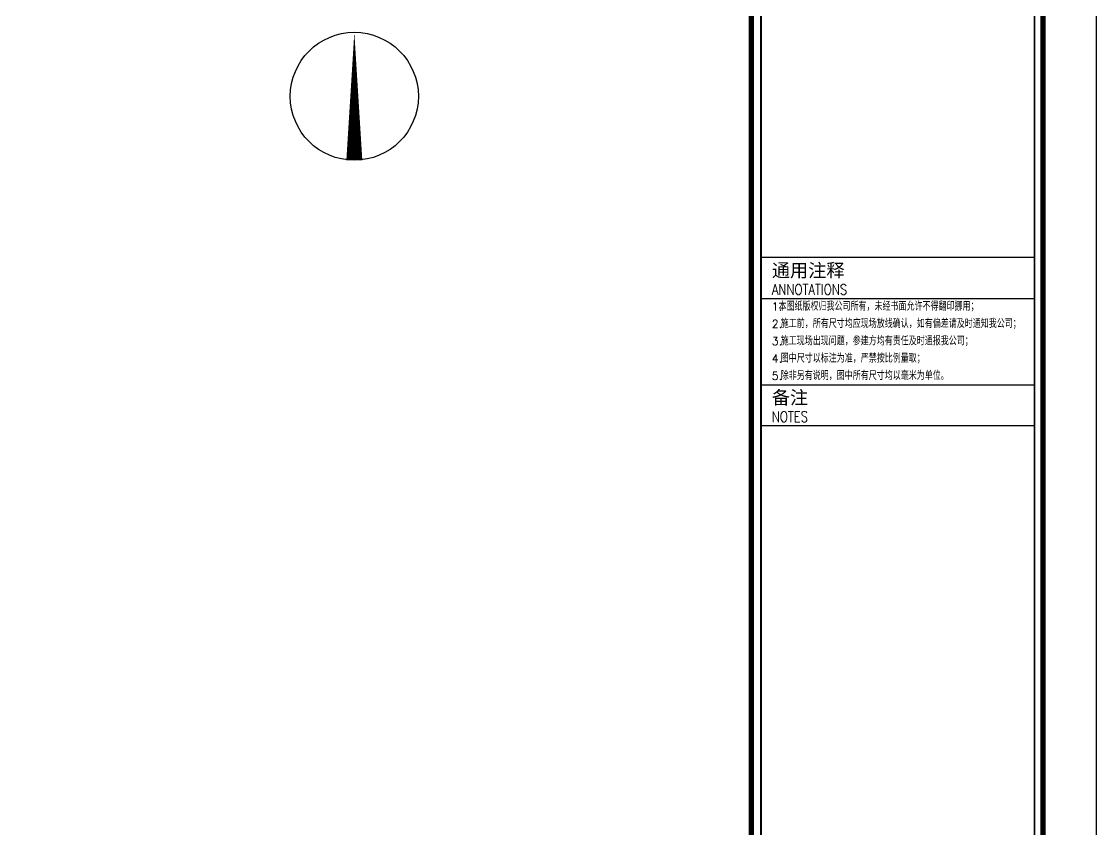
# Model space of a CAD drawing. Extents: x 815029915 to 815825525, y 579155098 to 579748855.
# Drawn here: x 815387385 to 815407538, y 579476203 to 579491355 of the extents above; entities that cross this region are included whole.
import ezdxf

# ---------------------------------------------------------------- set-up
doc = ezdxf.new("R2010")
doc.units = 0
doc.header["$LTSCALE"] = 100
doc.header["$MEASUREMENT"] = 0
for name, color, linetype in [('AXIS', 3, 'Continuous'), ('DIM_SYMB', 3, 'Continuous'), ('TK', 7, 'Continuous'), ('ZG-图框层', 4, 'Continuous'), ('zm', 1, 'Continuous')]:
    doc.layers.add(name, color=color, linetype=linetype)
doc.styles.add('_TCH_DIM_T3', font='SIMPLEX', dxfattribs={"width": 0.705882, "bigfont": 'GBCBIG'})
doc.styles.add('CCIAD-图框(标题项)', font='')
doc.styles.add('CCIAD-图框(版权说明)', font='txt.shx', dxfattribs={"width": 0.7, "bigfont": 'gbcbig.shx'})
doc.styles.get('CCIAD-图框(标题项)').set_extended_font_data('SimHei')
doc.dimstyles.new('_TCH_ARCH-100', dxfattribs={"dimscale": 100, "dimtxt": 2.975, "dimasz": 1, "dimexe": 2.5, "dimexo": 3, "dimgap": 1, "dimtad": 1, "dimdec": 0, "dimzin": 0, "dimdsep": 46, "dimtxsty": '_TCH_DIM_T3', "dimblk": 'ARCHTICK', "dimcen": 0.09, "dimclrt": 7, "dimazin": 2, "dimtfac": 1, "dimtdec": 0, "dimtix": 1, "dimtmove": 2, "dimatfit": 3, "dimfxl": 0, "dimtolj": 1, "dimtzin": 0, "dimarcsym": 0})

# ---------------------------------------------------------------- blocks, each defined once
blk = doc.blocks.new('CCIAD-TK-A0-图签')
at = {"layer": 'TK'}
blk.add_line((1177.39, 667.45), (1126.12, 667.45), dxfattribs=at)
at = {"layer": 'TK', "const_width": 1}
blk.add_lwpolyline([(1124.29, 10.46), (1124.29, 831)], dxfattribs=at)
at = {"layer": 'TK'}
for points in [[(1124.29, 10.46), (1179, 10.46), (1179, 831)], [(1126.12, 659.81), (1177.39, 659.81)], [(1126.12, 643.59), (1177.39, 643.59)], [(1126.12, 635.95), (1177.39, 635.95)]]:
    blk.add_lwpolyline(points, dxfattribs=at)
at = {"layer": 'TK', "const_width": 0.347}
blk.add_lwpolyline([(1126.12, 756.84), (1177.39, 756.84), (1177.39, 189.94), (1126.12, 189.94)], close=True, dxfattribs=at)
at = {"layer": 'TK'}
for s, height, style, p in [('通用注释', 2.5, 'CCIAD-图框(标题项)', (1128.13, 663.82)), ('1.', 1.5, 'CCIAD-图框(版权说明)', (1128.13, 657.54)), ('本图纸版权归我公司所有，未经书面允许不得翻印挪用；', 1.5, 'CCIAD-图框(版权说明)', (1129.39, 657.54)), ('2.', 1.5, 'CCIAD-图框(版权说明)', (1128.13, 654.29)), ('施工前，所有尺寸均应现场放线确认，如有偏差请及时通知我公司；', 1.5, 'CCIAD-图框(版权说明)', (1129.8, 654.29)), ('3.', 1.5, 'CCIAD-图框(版权说明)', (1128.13, 651.04)), ('施工现场出现问题，参建方均有责任及时通报我公司；', 1.5, 'CCIAD-图框(版权说明)', (1129.8, 651.04)), ('4.', 1.5, 'CCIAD-图框(版权说明)', (1128.13, 647.79)), ('图中尺寸以标注为准，严禁按比例量取；', 1.5, 'CCIAD-图框(版权说明)', (1129.8, 647.79)), ('5.', 1.5, 'CCIAD-图框(版权说明)', (1128.13, 644.54)), ('除非另有说明，图中所有尺寸均以毫米为单位。', 1.5, 'CCIAD-图框(版权说明)', (1129.8, 644.54)), ('备注', 2.5, 'CCIAD-图框(标题项)', (1128.13, 639.97))]:
    blk.add_text(s, height=height, dxfattribs=dict(at, style=style)).set_placement(p)
at = {"layer": 'TK', "style": 'CCIAD-图框(版权说明)', "width": 0.8}
for s, p in [('ANNOTATIONS', (1128.13, 660.48)), ('NOTES', (1128.13, 636.62))]:
    blk.add_text(s, height=2, dxfattribs=at).set_placement(p)
blk = doc.blocks.new('_ArchTick')
at = {"color": 0, "linetype": 'ByBlock', "const_width": 0.4}
blk.add_lwpolyline([(-0.5, -0.5), (0.5, 0.5)], dxfattribs=at)
blk = doc.blocks.new('*D352')
at = {"layer": 'AXIS', "color": 0, "lineweight": -2, "transparency": 16777216}
for p, q in [((815363683, 579487815), (815365982, 579490113)), ((815365805, 579489936), (815403281, 579452460)), ((815401160, 579450338), (815403458, 579452636))]:
    blk.add_line(p, q, dxfattribs=at)
at = {"layer": 'Defpoints', "color": 0, "transparency": 16777216}
for p in [(815363471, 579487603), (815403281, 579452460), (815400948, 579450126)]:
    blk.add_point(p, dxfattribs=at)
at = {"layer": 'AXIS', "color": 0, "lineweight": -2, "transparency": 16777216, "xscale": 100, "yscale": 100, "zscale": 100}
for p, rotation in [((815365805, 579489936), 135.0000000001822), ((815403281, 579452460), 315.0000000001822)]:
    blk.add_blockref('_ArchTick', p, dxfattribs=dict(at, rotation=rotation))
at = {"layer": 'AXIS', "color": 7, "transparency": 16777216, "insert": (815384719, 579471374), "char_height": 297.5, "attachment_point": 5, "rotation": 315, "style": '_TCH_DIM_T3'}
blk.add_mtext('\\A1;53000', dxfattribs=at)
blk = doc.blocks.new('ll')
at = {"layer": 'ZG-图框层'}
blk.add_lwpolyline([(815136770, 579524220), (815255670, 579524220), (815255670, 579608320), (815136770, 579608320)], close=True, dxfattribs=at)

msp = doc.modelspace()

# ---------------------------------------------------------------- linework, layer by layer
at = {"layer": 'DIM_SYMB'}
msp.add_lwpolyline([(815393624.5, 579488751.7, 300, 0, 0), (815393624.5, 579491151.7, 0, 0, 0)], format="xyseb", dxfattribs=at)
msp.add_circle((815393624.5, 579489951.7), 1200, dxfattribs=at)
at = {"layer": 'ZG-图框层'}
msp.add_lwpolyline([(815288638.1, 579420226.5), (815407538.1, 579420226.5), (815407538.1, 579504326.5), (815288638.1, 579504326.5)], close=True, dxfattribs=at)
at = {"layer": 'ZG-图框层', "const_width": 100}
msp.add_lwpolyline([(815291138.1, 579421226.5), (815406538.1, 579421226.5), (815406538.1, 579503326.5), (815291138.1, 579503326.5)], close=True, dxfattribs=at)

# ---------------------------------------------------------------- block references
at = {"layer": 'TK', "xscale": 100, "yscale": 100, "zscale": 100}
msp.add_blockref('CCIAD-TK-A0-图签', (815288638.1, 579420180.9), dxfattribs=at)
at = {"layer": 'zm', "color": 1}
msp.add_blockref('ll', (151868, -103993.4), dxfattribs=at)

# ---------------------------------------------------------------- dimensions: what is measured, and where the dimension line sits
at = {"layer": 'AXIS'}
dim = msp.add_aligned_dim(p1=(815363471.3, 579487602.8), p2=(815400948, 579450126.2), distance=3300, dimstyle='_TCH_ARCH-100', dxfattribs=at)
dim.commit()
dim.dimension.update_dxf_attribs({"geometry": '*D352', "text_midpoint": (815384719, 579471373.8)})

doc.saveas('drawing.dxf')
